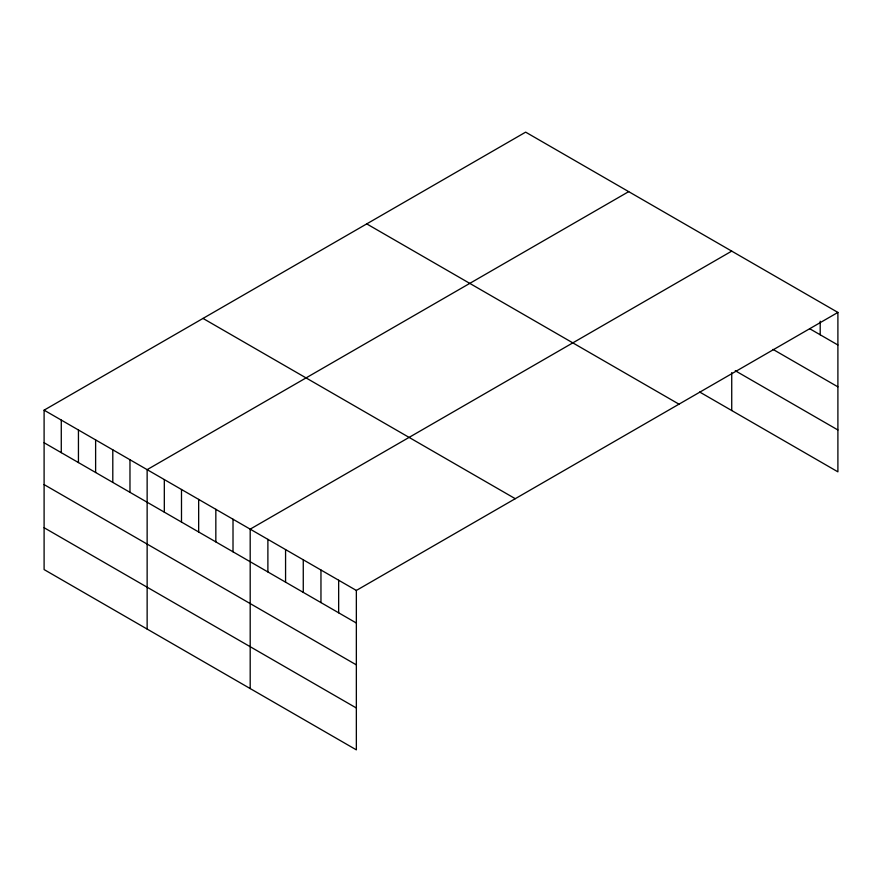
<?xml version="1.0" encoding="UTF-8"?>
<svg xmlns="http://www.w3.org/2000/svg" width="882" height="882" viewBox="0 0 882 882"><rect width="100%" height="100%" fill="white"/><g stroke="black" fill="none" stroke-linecap="round" stroke-linejoin="round"><path stroke-width="1.32" d="M837.9 312.426L356.35 590.444L356.35 749.854L44.1 569.574L44.1 410.163L525.65 132.146L837.9 312.426L837.9 471.837L699.68 392.027M628.69 191.637L147.14 469.654L147.14 629.064M731.729 251.127L250.19 529.145L250.19 688.555M809.588 328.655L837.9 344.994M773.018 349.393L837.9 386.856M735.268 370.727L837.9 429.975M366.736 223.896L678.986 404.165M203.014 318.424L515.264 498.694M44.1 410.163L356.35 590.444M44.1 442.742L356.35 623.023M44.1 484.593L356.35 664.874M44.1 527.723L356.35 707.992M820.205 321.213L820.205 334.785M731.729 372.612L731.729 410.538M338.655 580.224L338.655 612.803M320.96 570.015L320.96 602.582M303.265 559.794L303.265 592.373M285.57 549.585L285.57 582.153M267.885 539.365L267.885 571.944M233.013 519.233L233.013 551.812M215.836 509.322L215.836 541.89M198.659 499.399L198.659 531.978M181.494 489.488L181.494 522.067M164.317 479.576L164.317 512.144M129.974 459.743L129.974 492.321M112.797 449.831L112.797 482.399M95.62 439.909L95.62 472.487M78.443 429.997L78.443 462.576M61.277 420.086L61.277 452.653"/></g></svg>
